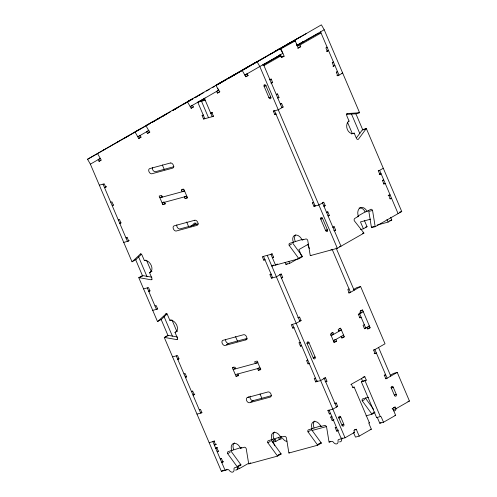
<?xml version="1.0" encoding="UTF-8"?>
<svg xmlns="http://www.w3.org/2000/svg" width="497" height="497" viewBox="0 0 497 497"><rect width="100%" height="100%" fill="white"/><g stroke="black" fill="none" stroke-linecap="round" stroke-linejoin="round"><path stroke-width="0.75" d="M356.56 137.706L362.344 129.891A1.882 1.379 74.8 0 1 362.661 129.624L366.37 128.617L401.744 211.542L375.185 226.7L371.476 227.707L368.842 211.418A1.882 1.379 74.8 0 0 367.973 210.405M366.37 128.617A1.882 1.379 74.8 0 0 366.053 128.885L358.343 139.303A1.882 1.379 74.8 0 1 356.392 138.278L354.193 133.128A6.585 4.827 74.8 0 1 347.378 129.549A6.585 4.827 74.8 0 1 349.068 121.106L346.875 115.956A1.882 1.379 74.8 0 1 347.353 113.546L359.194 112.8A1.882 1.379 74.8 0 0 359.573 112.676L324.199 29.745L321.391 24.85L270.213 54.347M140.67 253.799L132.326 261.596A1.882 1.261 60.3 0 1 132.003 261.764L90.367 164.153L87.553 159.257L256.992 61.609L259.801 66.505L337.345 248.301L363.903 233.143A1.876 1.373 74.8 0 0 363.642 232.677L354.33 220.817A1.882 1.379 74.8 0 1 354.808 218.407L358.455 216.325A6.585 4.827 74.8 0 1 360.145 207.889A6.585 4.827 74.8 0 1 366.96 211.467L370.607 209.386A1.882 1.379 74.8 0 1 372.551 210.411L375.185 226.7M132.003 261.764L135.967 259.515L141.751 253.992M190.805 226.601L194.482 223.078A1.882 1.261 60.3 0 1 196.452 224.464M193.395 225.52L196.029 223.01M166.625 313.327L157.822 321.379A1.882 1.261 60.3 0 1 157.499 321.547L138.8 277.705L142.446 275.624A1.882 1.261 60.3 0 1 142.832 275.599L151.84 277.202M157.499 321.547L161.469 319.298L167.253 313.775M154.238 121.106L154.586 120.901M189.724 100.655L190.494 100.201M117.255 142.285L118.342 141.657M226.29 79.433L217.282 84.627L236.951 73.357M227.632 78.675L228.719 78.041M124.815 137.992L128.773 135.712M155.064 120.622L155.691 120.262M228.403 78.277L229.496 77.65M230.832 76.892L240.467 71.338M287.104 44.45L288.192 43.823M289.527 43.065L301.039 36.467M151.952 122.498L156.126 120.032M157.139 119.51L158.437 118.764M159.736 118.013L161.034 117.267M162.333 116.522L163.625 115.77M172.664 110.502L187.885 101.748M188.102 101.605L192.793 98.965M195.955 97.139L197.222 96.412M198.483 95.685L200.279 94.585M200.825 94.275L202.459 93.33M212.443 87.64L214.462 86.478M215.804 85.701L220.506 82.993M221.848 82.216L226.551 79.508M227.893 78.737L250.73 65.573M252.749 64.411L256.775 62.088M258.123 61.317L262.82 58.609M264.168 57.832L266.181 56.67M267.523 55.894L268.865 55.124M90.361 164.159L100.313 158.425M148.702 130.537L137.799 136.818L140.229 135.433M218.692 90.199L190.202 106.619L192.631 105.234M278.78 55.9L279.326 55.583M302.219 42.388L302.766 42.077M303.313 41.76L309.619 38.145M264.957 63.889L277.27 56.776M278.227 56.242L280.24 55.08M297.486 45.121L303.437 41.698L297.386 45.146M307.798 39.182L324.199 29.745M100.562 158.294L98.133 159.68L99.065 161.314L101.245 160.059L97.505 153.53M139.85 129.145L134.991 131.922L138.738 138.452L140.918 137.197L139.98 135.563M148.951 130.407L146.522 131.792L147.46 133.426L149.64 132.171L145.894 125.635L150.759 122.865M192.252 98.946L187.394 101.723L191.134 108.253L193.314 106.998L192.382 105.364M218.947 90.069L216.512 91.454L217.45 93.088L219.631 91.833L215.884 85.298L280.289 48.538M300.629 36.797L242.051 70.22L245.798 76.749L247.978 75.494L247.04 73.86M202.677 93.206L203.919 92.492M156.456 119.82L158.475 118.659M167.824 113.291L156.188 120.013M189.046 101.071L190.332 100.332M191.618 99.599L192.904 98.866M194.83 97.76L198.042 95.921M198.688 95.554L200.614 94.455M154.902 120.752L152.778 121.97M163.258 115.975L165.184 114.869M168.16 113.099L168.812 112.726M277.177 50.116L275.357 51.154L280.078 48.433L282.886 53.328L278.165 56.055L279.985 55.012M301.592 36.238L306.45 33.461M238.038 72.73L242.884 70.046M244.095 69.344L246.531 67.965M188.854 100.897L190.071 100.208M229.552 77.718L232.944 75.768M233.801 75.289L235.621 74.252M238.274 72.692L239.492 71.997M151.722 122.299L152.939 121.603M198.346 95.697L199.185 95.219M174.304 109.557L175.516 108.862M183.026 104.532L184.244 103.836M185.456 103.14L188.493 101.407M103.333 150.187L104.544 149.498M165.83 114.503L166.222 114.279M169.098 112.564L170.452 111.794M173.944 109.775L172.726 110.471L175.484 108.93M175.161 109.079L178.199 107.346M87.553 159.257L145.391 126.25M146.702 125.499L150.641 123.25M280.115 49.246L295.218 40.903L298.287 48.097L300.716 46.712L299.983 44.997L296.895 45.836M247.295 73.73L244.859 75.122L265.572 63.212M303.847 41.369L297.063 45.239L296.361 44.016M262.876 64.846L280.215 54.95M262.845 65.082L280.308 55.043M296.933 45.625L317.334 33.982L321.043 32.976L299.983 44.997M204.807 118.702L197.787 102.245L205.118 98.064M204.826 99.338L201.496 101.239L208.516 117.696M263.938 65.573L280.948 55.863L281.681 57.577L284.11 56.192L281.041 48.998M245.798 76.749L248.227 75.364M217.45 93.088L219.879 91.703M191.134 108.253L193.563 106.867M147.46 133.426L149.889 132.04M138.738 138.452L141.167 137.066M99.065 161.314L100.891 160.276M211.977 112.564L210.759 113.254L211.995 112.918L213.462 116.354L203.571 119.038L202.105 115.602L203.323 114.913M211.995 112.918L212.604 112.577M271.461 83.21L272.673 82.514L271.213 79.085L269.374 79.942M203.571 119.038L204.783 118.348M265.926 85.254L264.106 86.298L268.989 97.741L270.84 97.238L265.945 85.757A1.41 0.944 60.3 0 0 264.466 84.72A1.41 0.944 60.3 0 0 264.087 86.261L265.957 85.795M213.443 116L212.225 116.689L204.435 98.418M326.734 51.471L328.567 50.613L326.715 51.116M106.321 186.543L104.5 187.586L106.346 186.903M268.989 97.741L270.2 97.052M276.344 94.66L277.556 93.964L279.022 97.4L277.804 98.089M333.083 66.356L334.916 65.492L333.058 65.995M280.451 104.283L281.662 103.587L283.128 107.023L278.27 109.8L273.319 111.142L274.785 114.571L276.021 114.235M337.556 71.686L336.339 72.376L337.805 75.811L342.669 73.034L341.924 73.239M273.319 111.142L274.537 110.446M113.403 204.919L112.192 205.615L113.428 205.28L111.962 201.844L110.725 202.18M274.785 114.571L276.003 113.881M118.901 219.575L118.292 219.922L119.528 219.587L120.995 223.023L119.758 223.358L120.97 222.662M162.326 196.39L159.897 197.781L184.629 191.072M184.586 190.357L182.15 191.743L181.424 190.022L183.244 188.984M163.917 201.888L162.09 202.931L186.822 196.222M162.37 197.11L161.637 195.389L159.164 196.06L162.823 204.646L165.252 203.261M185.567 196.197L184.35 196.893L185.083 198.607L187.555 197.936L183.896 189.351L181.424 190.022M185.083 198.607L187.512 197.222M127.195 237.255L125.983 237.951L127.22 237.616L128.686 241.051L123.734 242.393M129.27 240.343L127.449 241.387L103.034 184.151M140.21 254.06A1.882 1.261 60.3 0 1 142.179 255.446L144.379 260.596L145.292 260.074M138.8 277.705A1.882 1.261 60.3 0 1 139.185 277.68L141.918 276.121M139.185 277.68L151.2 279.817A1.882 1.261 60.3 0 0 151.703 277.767L149.504 272.611L151.33 271.573A6.585 4.405 60.3 0 0 152.007 271.3M151.653 279.556L152.107 279.295M149.964 290.627L148.746 291.323L149.982 290.987L148.516 287.552L143.571 288.894M323.988 206.367L325.206 205.671L323.74 202.242L318.881 205.012L313.936 206.354L312.47 202.919L313.079 202.571M313.936 206.354L315.148 205.659M383.28 168.253L378.422 171.03L379.882 174.459L381.1 173.77L379.242 174.273M157.655 308.656L156.437 309.351L147.28 287.887M326.628 212.554L327.846 211.865L329.312 215.3L328.095 215.99M322.565 218.04L320.739 219.078L325.622 230.527A1.41 0.944 60.3 0 0 327.101 231.565A1.41 0.944 60.3 0 0 327.48 230.024L322.596 218.574A1.41 0.944 60.3 0 0 321.118 217.537A1.41 0.944 60.3 0 0 320.739 219.078L322.596 218.574M272.157 253.65L270.94 254.346L275.518 265.075L277.419 263.988M292.646 242.325A1.882 1.261 60.3 0 0 292.845 243.319L302.219 256.191A1.882 1.261 60.3 0 1 302.48 256.669L298.834 258.751A1.882 1.261 60.3 0 0 298.573 258.272L289.198 245.4A1.882 1.261 60.3 0 1 289.701 243.344L302.449 239.343M289.198 245.4L291.627 244.015M273.617 257.086L272.406 257.775L273.642 257.44L272.176 254.01L262.286 256.694L263.745 260.124L264.963 259.434M293.41 242.337A6.585 4.405 60.3 0 1 295.175 235.156A6.585 4.405 60.3 0 1 302.07 239.989L303.282 239.299M326.84 229.831L325.622 230.527L327.48 230.024M165.712 313.843A1.882 1.261 60.3 0 1 167.682 315.228L169.881 320.379L171.092 319.683M332.978 227.44L334.195 226.744L335.661 230.179L334.444 230.875M388.256 195.7L390.089 194.843M308.475 244.126L298.883 249.6L301.816 256.471M357.859 216.108L365.109 211.97L366.96 211.467M273.71 264.994L271.809 266.081L298.834 258.751M285.073 262.354L285.955 264.41L287.229 263.683M285.955 264.41L289.664 263.404L297.976 258.657M299.182 257.924L302.219 256.191M281.495 278.165L282.712 277.475L281.246 274.04L276.382 276.81L271.437 278.152L269.97 274.723L271.188 274.027M231.117 450.593A1.882 1.261 60.3 0 0 231.316 451.587L240.697 464.459A1.876 1.255 60.3 0 1 240.958 464.931L237.311 467.012L234.702 467.72A1.882 1.261 60.3 0 0 234.025 469.18A3.765 2.516 60.3 0 1 232.671 472.107A3.765 2.516 60.3 0 1 229.359 470.448A1.882 1.261 60.3 0 0 227.707 469.622L221.389 471.336L164.302 337.488L167.943 335.407A1.882 1.261 60.3 0 1 168.328 335.382L177.342 336.985M164.302 337.488A1.882 1.261 60.3 0 1 164.687 337.463L167.421 335.904M164.687 337.463L176.696 339.6A1.882 1.261 60.3 0 0 177.199 337.55L175.006 332.4L176.826 331.356A6.585 4.405 60.3 0 0 177.504 331.083M302.07 239.989L306.015 238.951A1.882 1.261 60.3 0 1 307.749 240.368L310.159 255.129A1.882 1.261 60.3 0 0 310.314 255.632L310.923 255.29M271.437 278.152L272.654 277.463M360.493 229.571L363.406 228.782L367.053 226.7L364.413 220.519M177.199 337.55L177.659 337.289M330.909 249.96L332.12 249.264L350.491 292.335L348.372 292.913M177.156 339.339L177.609 339.084M377.223 225.035L388.138 222.072L391.779 219.991L390.611 217.245M178.951 358.598L177.74 359.288L178.976 358.952L177.51 355.523L172.565 356.865M226.402 344.769L228.831 343.377L247.233 338.389M245.798 339.867A2.82 1.889 60.3 0 0 246.549 336.792A2.82 1.889 60.3 0 0 243.598 334.717L222.985 340.308A2.82 1.889 60.3 0 0 222.234 343.39A2.82 1.889 60.3 0 0 225.184 345.458L245.798 339.867L247.009 339.178M186.642 376.627L185.431 377.322L186.667 376.987L185.201 373.551L183.965 373.887M298.399 317.8L299.616 317.111L301.083 320.54L296.218 323.317L291.273 324.659L292.739 328.095L293.975 327.759M349.031 288.9L347.813 289.596L349.279 293.031L360.617 286.558L385.032 343.794L373.694 350.267L375.154 353.702L376.372 353.007L374.148 353.609M353.572 289.465L356.908 287.564L360.617 286.558M292.739 328.095L293.951 327.399M237.802 373.968L238.535 375.682L236.063 376.353L232.403 367.768L233.615 367.078M192.749 390.934L191.531 391.63L192.768 391.294L194.234 394.73L192.998 395.065L194.818 394.022M235.566 368.097L233.136 369.488L257.868 362.779M257.825 362.058L255.39 363.45L254.663 361.729L257.135 361.058L260.795 369.644L258.322 370.315L257.589 368.6L258.807 367.904M236.063 376.353L238.492 374.968M366.966 327.417L367.699 329.132L370.128 327.747L362.562 310.004L360.132 311.389L360.865 313.104M300.2 342.352L298.964 342.688L300.43 346.123L301.642 345.427M258.322 370.315L260.751 368.929M307.196 343.738L309.022 342.7L315.123 357.008A1.41 1.031 74.8 0 1 314.763 358.815A1.41 1.031 74.8 0 1 313.303 358.051L307.196 343.738A1.41 1.031 74.8 0 1 307.562 341.93A1.41 1.031 74.8 0 1 309.022 342.7L306.897 343.272M330.698 335.133L333.661 334.326L332.934 332.611L330.499 333.996L334.164 342.582L336.593 341.197L335.86 339.476L334.375 339.88M341.128 336.469L341.861 338.19L344.291 336.804L340.625 328.219L338.196 329.604L338.929 331.319M331.226 335.717L341.352 329.94L338.525 330.704M201.9 412.398L200.689 413.094L176.273 355.858M333.419 340.867L343.545 335.09M364.289 324.678L363.071 325.367L364.537 328.803L369.395 326.026L367.985 326.411M313.303 358.051L315.123 357.008L313.713 357.393M247.4 397.544L268.013 391.953A2.82 1.889 60.3 0 1 270.964 394.028A2.82 1.889 60.3 0 1 270.206 397.103L249.6 402.694A2.82 1.889 60.3 0 1 246.642 400.625A2.82 1.889 60.3 0 1 247.4 397.544L248.618 396.854M307.767 360.095L306.531 360.431L307.997 363.866L309.215 363.17M250.811 402.005L253.246 400.613L271.648 395.624M315.458 378.124L314.222 378.459L315.688 381.895L317.508 380.851M214.108 441.013L212.89 441.709L225.098 470.33L227.005 469.243M209.181 442.715L214.735 441.025M325.74 381.907L326.958 381.211L325.492 377.776L320.633 380.553L315.688 381.895M216.183 444.101L214.356 445.144L216.201 444.461M216.916 447.598L215.698 448.294L217.543 447.611M218.369 451.034L217.152 451.73L218.4 451.388L216.934 447.959M237.311 467.012A1.876 1.255 60.3 0 0 237.05 466.54L227.669 453.668A1.882 1.261 60.3 0 1 228.179 451.611L240.921 447.611M227.669 453.668L230.105 452.276M221.115 458.364L220.202 458.886L221.451 458.545L222.917 461.98L223.526 461.632M350.832 384.479L364.817 376.683L366.277 380.118L361.356 381.82L376.614 417.592A0.938 0.69 74.8 0 1 377.583 418.101L379.783 423.251L383.491 422.245L395.643 415.312L392.717 408.441L392.096 408.609M231.888 450.605A6.585 4.405 60.3 0 1 233.652 443.423A6.585 4.405 60.3 0 1 240.542 448.257L241.759 447.561M361.356 381.82L366.277 380.118M222.898 461.62L221.681 462.316L222.917 461.98M353.429 432.315L355.479 437.124L359.194 436.117L371.34 429.184L369.147 424.034A0.938 0.69 74.8 0 1 369.389 422.829L354.131 387.057L352.913 387.747L351.447 384.311M335.021 403.657L336.233 402.961L337.699 406.397L332.841 409.168L327.896 410.51L329.356 413.945L330.592 413.61M271.287 439.696A1.882 1.261 60.3 0 0 271.486 440.69L280.861 453.562A1.882 1.261 60.3 0 1 281.122 454.034L277.475 456.116A1.882 1.261 60.3 0 0 277.214 455.643L267.84 442.765A1.882 1.261 60.3 0 1 268.343 440.715L281.091 436.714M267.84 442.765L270.269 441.379M280.463 438.721L275.928 441.311L275.195 439.596L272.766 440.982L274.816 445.79M272.052 439.708A6.585 4.405 60.3 0 1 273.816 432.527A6.585 4.405 60.3 0 1 280.712 437.36L281.923 436.664M221.389 471.336L223.296 470.249M327.896 410.51L328.498 410.168M390.195 375.322L393.531 373.415L397.24 372.408L409.447 401.029L395.879 408.776L392.785 409.615M397.24 372.408L385.896 378.882L384.436 375.452L385.647 374.757L384.162 375.16M237.659 466.192L240.697 464.459M329.356 413.945L330.573 413.255M237.019 469.261L239.243 468.659L248.357 463.459M240.542 448.257L244.487 447.219A1.882 1.261 60.3 0 1 246.22 448.636L248.63 463.397A1.882 1.261 60.3 0 0 248.792 463.9L249.395 463.552M250.003 463.204L250.612 462.862M334.021 419.841L332.164 420.53L330.704 417.095L331.306 416.747M311.451 428.799A1.882 1.261 60.3 0 0 311.65 429.793L321.031 442.665A1.882 1.261 60.3 0 1 321.292 443.138L317.645 445.219A1.882 1.261 60.3 0 0 317.384 444.747L308.01 431.868A1.882 1.261 60.3 0 1 308.513 429.818L320.534 426.01M308.01 431.868L310.439 430.483M374.955 412.51L371.918 414.243A1.882 1.261 60.3 0 0 371.657 413.765L362.282 400.893L364.711 399.501M312.222 428.812A6.585 4.405 60.3 0 1 313.986 421.63A6.585 4.405 60.3 0 1 320.876 426.463L321.484 426.115M332.164 420.53L333.381 419.835M338.935 418.145L340.756 417.107L343.806 424.258A1.41 1.031 74.8 0 1 343.446 426.066A1.41 1.031 74.8 0 1 341.986 425.302L338.935 418.145A1.41 1.031 74.8 0 1 339.296 416.337A1.41 1.031 74.8 0 1 340.756 417.107L338.637 417.679M391.387 388.207L393.208 387.169L396.258 394.32A1.41 1.031 74.8 0 1 395.898 396.128A1.41 1.031 74.8 0 1 394.438 395.363L391.387 388.207A1.41 1.031 74.8 0 1 391.748 386.399A1.41 1.031 74.8 0 1 393.208 387.169L390.897 387.79M277.823 455.295L280.861 453.562M280.712 437.36L284.657 436.323A1.882 1.261 60.3 0 1 286.39 437.739L288.8 452.5A1.882 1.261 60.3 0 0 288.956 453.003L289.565 452.655M337.917 430.781L336.68 431.116L335.214 427.681L335.823 427.333M341.986 425.302L343.806 424.258L342.396 424.643M394.438 395.363L396.258 394.32L394.873 394.699M336.68 431.116L338.507 430.079M317.993 444.399L321.031 442.665M372.265 413.417L374.695 412.032M320.876 426.463L324.827 425.426A1.882 1.261 60.3 0 1 326.554 426.842L328.964 441.603A1.882 1.255 60.3 0 0 329.126 442.106L330.337 441.411M359.194 436.117L356.262 429.253L353.833 430.638L354.566 432.353L345.048 437.789L338.73 439.503A1.882 1.261 60.3 0 0 338.053 440.963A3.765 2.516 60.3 0 1 336.693 443.883A3.765 2.516 60.3 0 1 333.388 442.231A1.882 1.261 60.3 0 0 331.735 441.398L329.126 442.106M392.717 408.441L395.146 407.055L395.879 408.776M342.607 438.068L341.333 438.795L329.132 410.174M379.783 423.251L381.062 422.525M206.441 91.057L207.56 90.423M208.119 90.106L209.237 89.466M190.842 100.021L189.661 100.686M154.418 121.001L154.828 120.771M295.218 40.903L291.509 41.91L277.332 50.004L278.258 49.75M298.243 47.383L300.716 46.712M297.666 48.265L298.287 48.097M277.239 56.869L280.948 55.863M281.016 57.031L284.11 56.192M326.486 47.345L327.107 47.178L325.889 47.874L327.355 51.303M218.643 83.831L220.121 83.428M332.835 62.224L333.45 62.057L332.238 62.752L333.698 66.188M269.355 79.582L271.213 79.085M197.787 102.245L205.205 100.232M270.822 83.018L272.673 82.514M336.32 72.022L336.941 71.854M336.904 75.693L339.022 75.115L320.559 31.827M276.32 94.3L277.556 93.964M202.105 115.602L203.341 115.267M277.786 97.735L279.022 97.4M280.426 103.923L281.662 103.587M281.271 107.526L283.128 107.023M346.738 113.714L347.353 113.546M346.608 114.366L355.485 113.807L359.573 112.676M99.325 185.157L104.271 183.815L105.737 187.251M173.993 166.681L155.592 171.676A2.82 1.889 60.3 0 1 153.2 170.546A2.82 1.889 60.3 0 1 152.405 167.632M348.142 121.361L349.068 121.106M362.965 129.723L366.053 128.885M351.522 133.973A6.585 4.827 74.8 0 0 352.342 133.631L354.193 133.128M162.823 204.646L165.296 203.975L164.563 202.26M378.223 170.72L379.633 170.334L398.097 213.623M379.267 174.627L379.882 174.459M198.409 223.917L180.007 228.906A2.82 1.889 60.3 0 1 177.615 227.781A2.82 1.889 60.3 0 1 176.82 224.868M382.504 180.293L383.74 179.957L382.522 180.653L383.988 184.089L385.206 183.393L383.349 183.896M312.47 202.919L313.706 202.583M322.503 202.577L323.74 202.242M323.969 206.007L325.206 205.671M388.232 195.346L389.157 195.091M326.61 212.2L327.846 211.865M389.698 198.775L391.555 198.272L390.338 198.968L388.871 195.532M328.076 215.636L329.312 215.3M369.464 211.25L372.557 210.411M357.529 216.574L358.455 216.325M332.959 227.079L334.195 226.744M370.656 219.152L360.474 221.917L363.406 228.782M399.507 212.151L401.744 211.542M333.804 230.683L335.661 230.179M365.593 227.098L367.053 226.7M389.598 220.587L391.779 219.991M371.315 227.191L374.409 226.352M363.027 232.844L363.642 232.677M263.745 260.124L264.982 259.788M362.667 233.478L363.903 233.143M339.507 246.624L340.992 246.22L322.528 202.931M310.314 255.632L337.345 248.301M154.971 305.916L156.207 305.58L157.673 309.016L152.728 310.358M269.97 274.723L271.213 274.387M279.761 274.443L281.246 274.04M281.227 277.873L282.712 277.475M297.759 317.614L299.616 317.111M299.225 321.043L301.083 320.54M360.337 310.606L362.562 310.004M359.76 312.675L363.295 311.718L358.43 314.495L359.896 317.931L361.114 317.235L359.629 317.639M358.238 314.185L359.648 313.8L365.749 328.107L364.338 328.492M339.14 328.616L340.625 328.219M331.449 333.015L332.934 332.611M185.393 376.782L186.63 376.446M300.43 346.123L301.667 345.788M367.159 328.548L370.128 327.747M341.321 337.606L344.291 336.804M232.403 367.768L234.876 367.097L235.609 368.817M333.624 341.998L336.593 341.197M235.329 374.639L260.061 367.929M307.997 363.866L309.233 363.531M373.495 349.956L374.906 349.571L387.113 378.192L385.697 378.571M199.222 409.658L200.459 409.323L201.925 412.758L196.974 414.1M323.64 378.279L325.492 377.776M325.106 381.715L326.958 381.211M362.959 377.186L364.817 376.683M352.889 387.393L354.131 387.057M334.997 403.297L336.233 402.961M368.631 397.252L362.785 398.836A1.882 1.261 60.3 0 0 362.282 400.893M336.463 406.732L337.699 406.397M330.704 417.095L331.94 416.759M407.962 401.433L409.447 401.029M273.959 439.932L275.195 439.596M393.289 407.559L395.146 407.055M311.892 430.526L326.604 426.538M366.034 415.84L371.918 414.243M272.841 442.15L275.928 441.311M335.214 427.681L336.463 427.345M376.614 417.592L380.323 416.585A0.938 0.69 74.8 0 1 381.298 417.095L383.491 422.245M394.904 415.511L395.643 415.312M368.768 422.997L369.389 422.829M354.404 429.756L356.262 429.253M353.33 432.688L354.566 432.353M370.103 429.52L371.34 429.184M239.653 465.285L240.958 464.931M278.916 454.637L281.122 454.034M319.086 443.74L321.292 443.138M248.792 463.9L277.475 456.116M288.956 453.003L317.645 445.219M373.601 409.342L365.929 398.811A1.882 1.261 60.3 0 1 365.73 397.817M294.255 40.338L294.957 41.568M279.264 55.192L280.01 56.496M217.574 88.242L218.133 89.218M355.92 113.813L362.909 130.202M351.367 113.757L359.871 133.705M347.496 122.281L352.342 133.631M386.964 219.326L388.138 222.072M279.562 55.235L280.146 56.596M263.447 64.43L281.911 107.719M336.096 247.953L354.137 290.254M378.552 347.49L390.76 376.111M274.555 110.806L315.173 206.019M307.618 244.356L309.376 248.481M365.065 380.814L380.323 416.585M361.4 378.379L362.568 381.124M288.838 261.472L289.664 263.404M280.028 274.729L299.865 321.236M324.28 378.472L336.488 407.086M267.231 255.352L345.048 437.789M263.522 256.359L272.673 277.817M292.509 324.324L316.924 381.559M162.326 164.942L164.401 169.806M186.661 221.997L188.723 226.818M235.566 336.649L237.641 341.514M260.018 393.966L261.813 398.178M278.519 437.341L279.37 439.348L281.979 438.64A1.882 1.261 60.3 0 1 283.632 439.466A3.765 2.516 60.3 0 0 286.943 441.125M238.367 466.596L239.243 468.659M146.503 260.26L151.33 271.573M172.005 320.043L176.826 331.356M138.39 256.421L147.069 276.761M163.96 316.365L172.416 336.183M214.126 441.373L215.592 444.809M135.582 259.527L142.763 276.363M168.104 335.779L161.158 319.496A1.882 1.261 60.3 0 0 161.469 319.298M169.881 320.379A6.585 4.405 60.3 0 1 176.77 325.212A6.585 4.405 60.3 0 1 175.006 332.4M144.379 260.596A6.585 4.405 60.3 0 1 151.268 265.429A6.585 4.405 60.3 0 1 149.504 272.611M135.967 259.515A1.882 1.261 60.3 0 1 135.644 259.683M235.516 470.069A3.765 2.516 60.3 0 0 237.672 467.105A1.882 1.261 60.3 0 1 237.653 466.602M339.544 441.852A3.765 2.516 60.3 0 0 341.694 438.882A1.882 1.261 60.3 0 1 341.793 437.932M233.708 449.568A6.585 4.405 60.3 0 1 234.491 442.852M314.042 427.774A6.585 4.405 60.3 0 1 314.825 421.058M273.878 438.671A6.585 4.405 60.3 0 1 274.655 431.955M228.831 343.377A2.82 1.889 60.3 0 1 226.439 342.253A2.82 1.889 60.3 0 1 225.644 339.339M253.246 400.613A2.82 1.889 60.3 0 1 250.681 399.259A2.82 1.889 60.3 0 1 250.208 396.159M270.828 97.207A1.41 0.944 60.3 0 1 270.449 98.748A1.41 0.944 60.3 0 1 268.97 97.71M295.237 241.3A6.585 4.405 60.3 0 1 295.585 234.969M359.107 208.05A6.585 4.827 74.8 0 1 365.109 211.97M355.864 113.683A1.882 1.379 74.8 0 1 355.485 113.807M396.01 408.901A3.765 2.516 60.3 0 1 393.817 410.87M170.359 163.01L149.746 168.601A2.82 1.889 60.3 0 0 148.994 171.682A2.82 1.889 60.3 0 0 151.945 173.751L172.558 168.166A2.82 1.889 60.3 0 0 173.31 165.085A2.82 1.889 60.3 0 0 170.359 163.01M194.774 220.246L174.161 225.837A2.82 1.889 60.3 0 0 173.403 228.918A2.82 1.889 60.3 0 0 176.36 230.987L196.967 225.396A2.82 1.889 60.3 0 0 197.725 222.321A2.82 1.889 60.3 0 0 194.774 220.246"/></g></svg>
